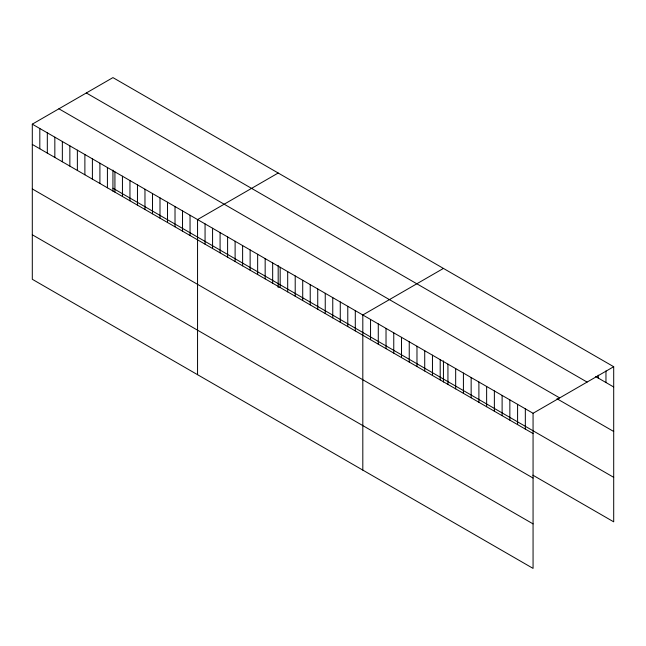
<?xml version="1.0" encoding="UTF-8"?>
<svg xmlns="http://www.w3.org/2000/svg" width="646" height="646" viewBox="0 0 646 646"><rect width="100%" height="100%" fill="white"/><g stroke="black" fill="none" stroke-linecap="round" stroke-linejoin="round"><path stroke-width="0.97" d="M32.3 124.161L533.063 413.279L533.063 568.391L32.3 279.282L32.3 124.161L112.937 77.609L613.7 366.718L613.7 521.839L532.869 475.173M278.184 173.015L197.555 219.567L197.555 374.688M443.439 268.421L362.81 314.973L362.81 470.094M533.063 413.279L613.7 366.718M595.644 376.57L613.7 386.994M86.322 92.967L587.093 382.085M58.907 108.794L559.678 397.912M556.949 398.727L613.7 431.488M112.937 188.228L613.7 477.337M32.3 144.429L533.063 433.547M32.3 188.931L533.063 478.048M32.3 234.781L533.063 523.89M605.964 370.941L605.964 382.521M598.22 375.156L598.22 378.055M525.327 408.805L525.327 429.073M517.591 404.339L517.591 424.608M509.847 399.874L509.847 420.142M502.112 395.4L502.112 415.669M494.368 390.935L494.368 411.203M486.632 386.47L486.632 406.738M478.896 381.996L478.896 402.264M471.152 377.53L471.152 397.799M463.416 373.065L463.416 393.333M455.672 368.591L455.672 388.86M447.936 364.126L447.936 384.394M443.439 360.896L443.439 382.004M440.201 359.66L440.201 379.929M432.457 355.187L432.457 375.455M424.721 350.721L424.721 370.99M416.977 346.256L416.977 366.524M409.241 341.782L409.241 362.051M401.505 337.317L401.505 357.585M393.761 332.851L393.761 353.12M386.025 328.378L386.025 348.646M378.281 323.912L378.281 344.181M370.546 319.447L370.546 339.715M355.292 310.637L355.292 330.905M347.782 306.301L347.782 326.569M340.272 301.965L340.272 322.233M332.763 297.628L332.763 317.897M325.245 293.292L325.245 313.56M317.735 288.956L317.735 309.224M310.225 284.62L310.225 304.888M302.716 280.283L302.716 300.551M295.206 275.947L295.206 296.215M287.688 271.611L287.688 291.879M280.178 267.274L280.178 287.543M278.184 265.482L278.184 287.591M272.669 262.938L272.669 283.206M265.159 258.602L265.159 278.87M257.649 254.266L257.649 274.534M250.131 249.921L250.131 270.198M242.621 245.585L242.621 265.861M235.112 241.249L235.112 261.525M227.602 236.912L227.602 257.189M220.084 232.576L220.084 252.844M212.574 228.24L212.574 248.508M205.065 223.904L205.065 244.172M190.045 215.231L190.045 235.499M182.527 210.895L182.527 231.163M175.018 206.559L175.018 226.827M167.508 202.222L167.508 222.49M159.998 197.886L159.998 218.154M152.48 193.55L152.48 213.818M144.97 189.213L144.97 209.482M137.461 184.877L137.461 205.145M129.951 180.541L129.951 200.809M122.441 176.205L122.441 196.473M114.923 171.86L114.923 192.137M112.937 170.076L112.937 191.192M107.414 167.524L107.414 187.8M99.904 163.188L99.904 183.464M92.394 158.851L92.394 179.12M84.884 154.515L84.884 174.783M77.367 150.179L77.367 170.447M69.857 145.843L69.857 166.111M62.347 141.506L62.347 161.775M54.837 137.17L54.837 157.438M47.319 132.834L47.319 153.102M39.81 128.497L39.81 148.766"/></g></svg>
